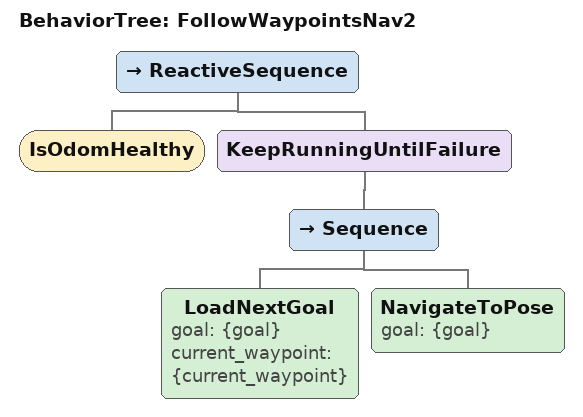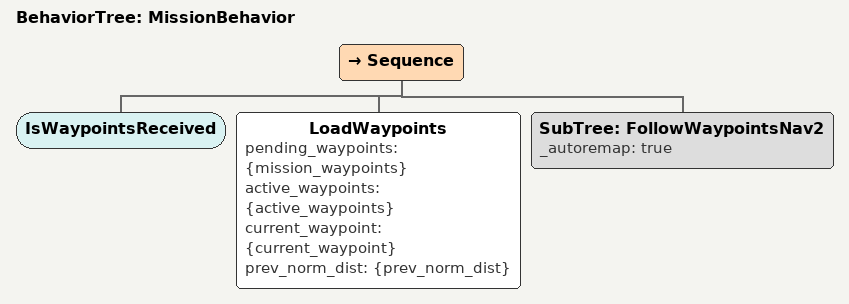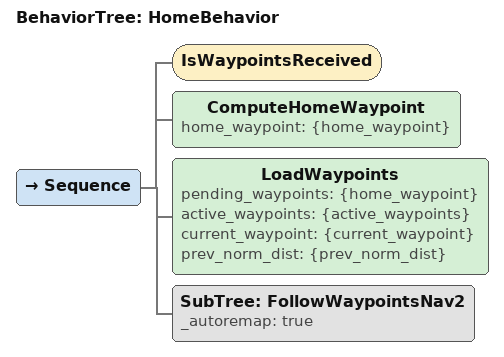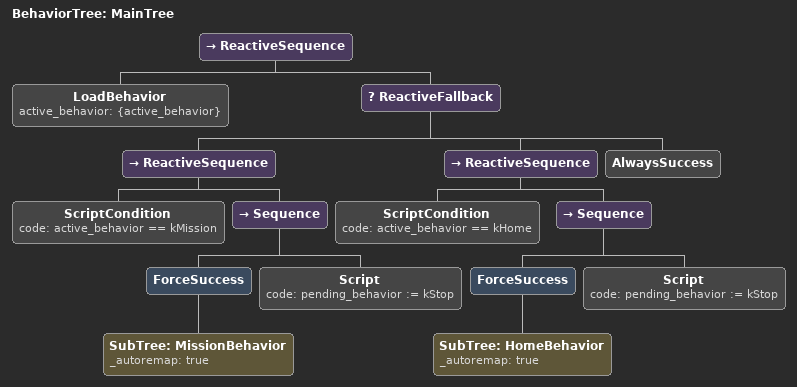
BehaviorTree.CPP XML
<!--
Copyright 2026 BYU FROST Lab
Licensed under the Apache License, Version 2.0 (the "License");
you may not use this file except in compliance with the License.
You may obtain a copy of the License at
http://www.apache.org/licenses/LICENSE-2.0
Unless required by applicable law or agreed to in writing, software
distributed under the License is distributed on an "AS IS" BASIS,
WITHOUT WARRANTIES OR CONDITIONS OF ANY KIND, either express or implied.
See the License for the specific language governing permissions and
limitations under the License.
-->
<?xml version="1.0" encoding="UTF-8"?>

<root BTCPP_format="4" main_tree_to_execute="MainTree">

  <BehaviorTree ID="FollowWaypointsNav2">
    <ReactiveSequence>
      <IsOdomHealthy/>
      <KeepRunningUntilFailure>
        <Sequence>
          <LoadNextGoal goal="{goal}" current_waypoint="{current_waypoint}"/>
          <NavigateToPose goal="{goal}"/>
        </Sequence>
      </KeepRunningUntilFailure>
    </ReactiveSequence>
  </BehaviorTree>

  <BehaviorTree ID="MissionBehavior">
    <Sequence>
      <IsWaypointsReceived/>
      <LoadWaypoints pending_waypoints="{mission_waypoints}" active_waypoints="{active_waypoints}"
          current_waypoint="{current_waypoint}" prev_norm_dist="{prev_norm_dist}"/>
      <SubTree ID="FollowWaypointsNav2" _autoremap="true"/>
    </Sequence>
  </BehaviorTree>

  <BehaviorTree ID="HomeBehavior">
    <Sequence>
      <IsWaypointsReceived/>
      <ComputeHomeWaypoint home_waypoint="{home_waypoint}"/>
      <LoadWaypoints pending_waypoints="{home_waypoint}" active_waypoints="{active_waypoints}"
          current_waypoint="{current_waypoint}" prev_norm_dist="{prev_norm_dist}"/>
      <SubTree ID="FollowWaypointsNav2" _autoremap="true"/>
    </Sequence>
  </BehaviorTree>

  <BehaviorTree ID="MainTree">
    <ReactiveSequence>
      <LoadBehavior active_behavior="{active_behavior}"/>
      <ReactiveFallback>
        <ReactiveSequence>
          <ScriptCondition code="active_behavior == kMission"/>
          <Sequence>
            <ForceSuccess>
              <SubTree ID="MissionBehavior" _autoremap="true"/>
            </ForceSuccess>
            <Script code="pending_behavior := kStop"/>
          </Sequence>
        </ReactiveSequence>
        <ReactiveSequence>
          <ScriptCondition code="active_behavior == kHome"/>
          <Sequence>
            <ForceSuccess>
              <SubTree ID="HomeBehavior" _autoremap="true"/>
            </ForceSuccess>
            <Script code="pending_behavior := kStop"/>
          </Sequence>
        </ReactiveSequence>
        <AlwaysSuccess/>
      </ReactiveFallback>
    </ReactiveSequence>
  </BehaviorTree>

</root>
